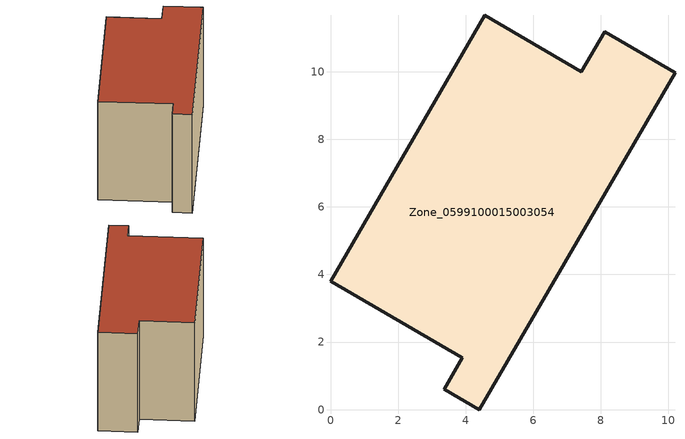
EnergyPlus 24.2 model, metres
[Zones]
Zone_0599100015003054
 floor ground (C_G): 4.4,0 3.37,0.6 3.91,1.54 0,3.8 4.56,11.67 7.42,10 8.12,11.18 10.2,9.97 z1.73
 wall outside (C_F): 0,3.8 3.91,1.54 3.37,0.6 4.4,0 10.2,9.97 8.12,11.18 7.42,10 4.56,11.67 0,3.8 z1.73:8.82
 roof outside (C_R): 4.4,0 10.2,9.97 8.12,11.18 7.42,10 4.56,11.67 0,3.8 3.91,1.54 3.37,0.6 z8.82
[BUILDING]
Pand.0599100015003054: North Axis=0; Terrain=City; Loads Convergence Tolerance Value=0.04; Temperature Convergence Tolerance Value=0.4; Solar Distribution=FullExterior; Maximum Number of Warmup Days=25; Minimum Number of Warmup Days=1
[Site:Location]
Rotterdam.The.Hague.AP_ZH_NLD Design_Conditions: Latitude=51.96; Longitude=4.45; Time Zone=1; Elevation=-4.5
[SITE:GROUNDTEMPERATURE:BUILDINGSURFACE]
18, 18, 18, 18, 18, 18, 18, 18, 18, 18, 18, 18
[MATERIAL] Thermal Absorptance=0.9; Solar Absorptance=0.7; Visible Absorptance=0.7
Name | Roughness | Thickness | Conductivity | Density | Specific Heat
G.TI.1975-1991 | MediumSmooth | 0.15 | 0.288461 | 540 | 1210
F.TI.1975-1991 | Rough | 0.3 | 0.230769 | 1920 | 840
R.TI.1975-1991 | MediumRough | 0.2 | 0.153846 | 1500 | 1000
[CONSTRUCTION]
C_G: G.TI.1975-1991
C_F: F.TI.1975-1991
C_R: R.TI.1975-1991
[ZONE]
Zone_0599100015003054: Type=1; Multiplier=1; Ceiling Height=Autocalculate; Volume=Autocalculate; Floor Area=autocalculate; Part of Total Floor Area=Yes
[ZONEINFILTRATION:DESIGNFLOWRATE]
Infil_Zone_0599100015003054: Zone or ZoneList or Space or SpaceList=Zone_0599100015003054; Schedule=AlwaysOn; Design Flow Rate Calculation Method=Flow/Area; Flow Rate per Floor Area=0.003; Constant Term Coefficient=1; Temperature Term Coefficient=0; Velocity Term Coefficient=0; Velocity Squared Term Coefficient=0
[HVACTEMPLATE:ZONE:IDEALLOADSAIRSYSTEM]
Zone_0599100015003054: Maximum Heating Supply Air Temperature=50; Minimum Cooling Supply Air Temperature=13; Maximum Heating Supply Air Humidity Ratio=0.0156; Minimum Cooling Supply Air Humidity Ratio=0.0077; Heating Limit=NoLimit; Cooling Limit=NoLimit; Dehumidification Control Type=ConstantSensibleHeatRatio; Cooling Sensible Heat Ratio=0.7; Dehumidification Setpoint=60; Humidification Control Type=None; Humidification Setpoint=30; Outdoor Air Method=None; Outdoor Air Flow Rate per Person=0.00944; Outdoor Air Flow Rate per Zone Floor Area=0; Outdoor Air Flow Rate per Zone=0; Demand Controlled Ventilation Type=None; Outdoor Air Economizer Type=NoEconomizer; Heat Recovery Type=None; Sensible Heat Recovery Effectiveness=0.7; Latent Heat Recovery Effectiveness=0.65
[ZONECONTROL:THERMOSTAT]
ThermostatControl_Zone_0599100015003054: Zone or ZoneList=Zone_0599100015003054; Control Type Schedule=DualSetpointControlType; Control 1=Thermostat_Zone_0599100015003054; Temperature Difference Between Cutout And Setpoint=0
[THERMOSTATSETPOINT:DUALSETPOINT]
Thermostat_Zone_0599100015003054: Heating Setpoint Temperature Schedule=HeatingSetpoint_Zone_0599100015003054; Cooling Setpoint Temperature Schedule=CoolingSetpoint_Zone_0599100015003054
[SCHEDULE:COMPACT]
HeatingSetpoint_Zone_0599100015003054: Through: 12/31, For: AllDays, Until: 24:00, 21
CoolingSetpoint_Zone_0599100015003054: Through: 12/31, For: AllDays, Until: 24:00, 24
DualSetpointControlType: Through: 12/31, For: AllDays, Until: 24:00, 4
AlwaysOn: Through: 12/31, For: AllDays, Until: 24:00, 1
